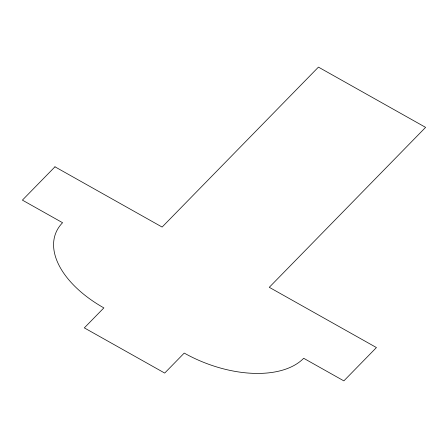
<?xml version="1.0" encoding="UTF-8"?>
<svg xmlns="http://www.w3.org/2000/svg" width="448" height="448" viewBox="0 0 448 448"><rect width="100%" height="100%" fill="white"/><g stroke="black" fill="none" stroke-linecap="round" stroke-linejoin="round"><path stroke-width="0.67" d="M54.97 166.807L22.4 200.127L62.58 222.718A93.878 53.038 21.8 0 0 103.869 307.894L84.325 327.886L164.69 373.072L184.234 353.08A93.878 53.038 21.8 0 0 303.677 358.282L343.862 380.878L376.432 347.558L269.276 287.308L425.6 127.372L318.444 67.122L162.12 227.058L54.97 166.807"/></g></svg>
